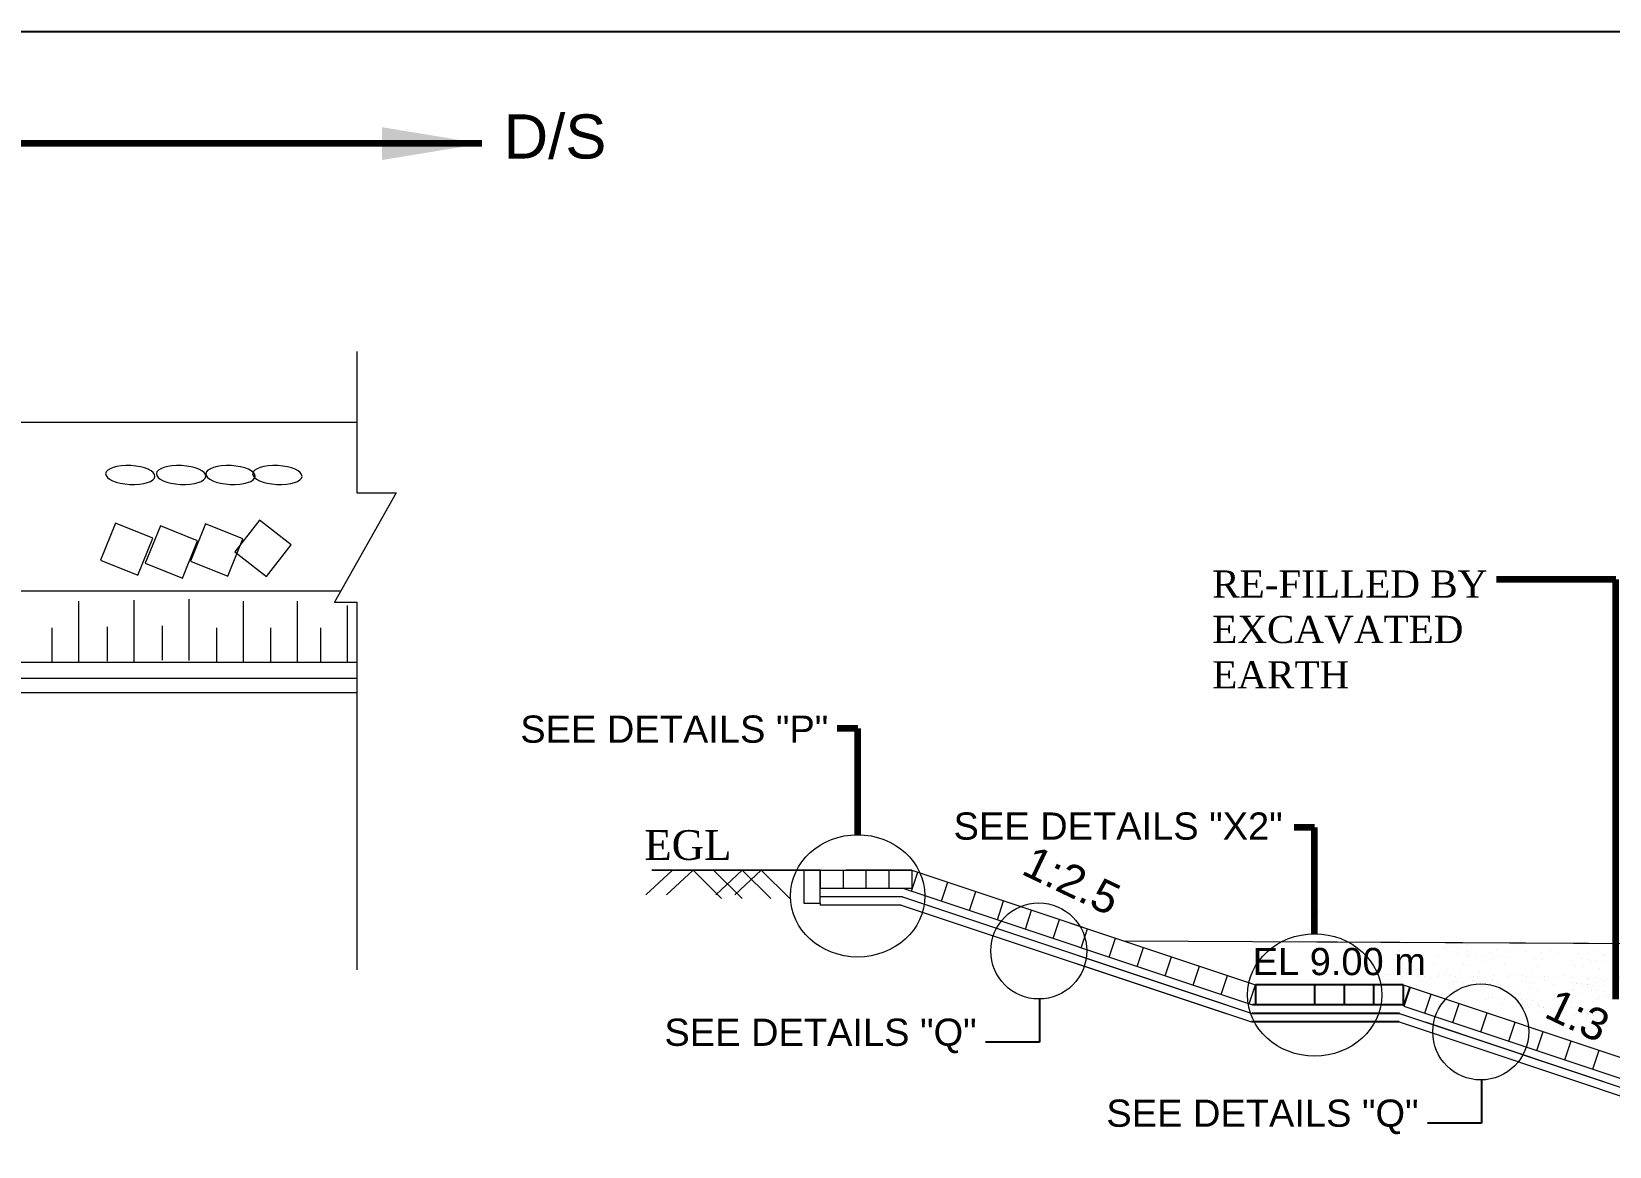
# Model space of a CAD drawing. Header units: inches. Extents: x -8940 to 26362, y -28010 to 990.
# Drawn here: x 4112.5 to 4175.6, y -21349.8 to -21305.2 of the extents above; entities that cross this region are included whole.
import ezdxf

# ---------------------------------------------------------------- set-up
doc = ezdxf.new("R2010")
doc.units = ezdxf.units.IN
doc.header["$MEASUREMENT"] = 0
doc.layers.add('LINE', color=7, linetype='Continuous')
doc.styles.add('Arial-200', font='arial.ttf')
doc.styles.get("Standard").update_dxf_attribs({"font": 'arial.ttf'})
doc.dimstyles.get("Standard").update_dxf_attribs({"dimtxt": 0.18, "dimasz": 0.18, "dimexe": 0.18, "dimexo": 0.0625, "dimgap": 0.09, "dimtad": 0, "dimtih": 1, "dimtoh": 1, "dimdec": 4, "dimzin": 0, "dimdsep": 46, "dimtxsty": 'Standard', "dimcen": 0.09, "dimadec": 0, "dimazin": 0, "dimtfac": 1, "dimtdec": 4, "dimtofl": 0, "dimtmove": 0, "dimatfit": 3, "dimfxl": 1, "dimtolj": 1, "dimtzin": 0, "dimarcsym": 0})

msp = doc.modelspace()

# ---------------------------------------------------------------- linework, layer by layer
at = {"color": 0, "linetype": 'Continuous', "lineweight": 20, "ltscale": 0.5}
for p, q in [((4137.308436, -21338.725528), (4147.7105, -21338.725528)), ((4139.782923, -21338.725528), (4147.7105, -21338.725528)), ((4147.697733, -21339.56262), (4147.950265, -21338.805501)), ((4147.697733, -21339.56262), (4147.950265, -21338.805501)), ((4148.892753, -21339.961211), (4149.145286, -21339.204092)), ((4148.892753, -21339.961211), (4149.145286, -21339.204092)), ((4150.012129, -21340.334571), (4150.264661, -21339.577452)), ((4150.012129, -21340.334571), (4150.264661, -21339.577452)), ((4144.043522, -21340.038719), (4144.043522, -21340.11622)), ((4144.043522, -21340.038719), (4144.043522, -21340.11622)), ((4151.131505, -21340.707931), (4151.384037, -21339.950812)), ((4151.131505, -21340.707931), (4151.384037, -21339.950812)), ((4152.250881, -21341.081292), (4152.503413, -21340.324173)), ((4152.250881, -21341.081292), (4152.503413, -21340.324173)), ((4153.370256, -21341.454652), (4153.622789, -21340.697533)), ((4153.370256, -21341.454652), (4153.622789, -21340.697533)), ((4154.489632, -21341.828012), (4154.742164, -21341.070893)), ((4154.489632, -21341.828012), (4154.742164, -21341.070893)), ((4155.609008, -21342.201373), (4155.86154, -21341.444254)), ((4155.609008, -21342.201373), (4155.86154, -21341.444254)), ((4156.728384, -21342.574733), (4156.980916, -21341.817614)), ((4156.728384, -21342.574733), (4156.980916, -21341.817614)), ((4157.847759, -21342.948093), (4158.100292, -21342.190974)), ((4157.847759, -21342.948093), (4158.100292, -21342.190974)), ((4158.967135, -21343.321454), (4159.219667, -21342.564335)), ((4158.967135, -21343.321454), (4159.219667, -21342.564335)), ((4160.086511, -21343.694814), (4160.339043, -21342.937695)), ((4160.086511, -21343.694814), (4160.339043, -21342.937695)), ((4161.205887, -21344.068174), (4161.458419, -21343.311055)), ((4161.205887, -21344.068174), (4161.458419, -21343.311055)), ((4168.225262, -21344.441535), (4168.477795, -21343.684416)), ((4168.225262, -21344.441535), (4168.477795, -21343.684416)), ((4169.344638, -21344.814895), (4169.59717, -21344.057776)), ((4169.344638, -21344.814895), (4169.59717, -21344.057776)), ((4170.464014, -21345.188255), (4170.716546, -21344.431136)), ((4170.464014, -21345.188255), (4170.716546, -21344.431136)), ((4171.58339, -21345.561616), (4171.835922, -21344.804497)), ((4171.58339, -21345.561616), (4171.835922, -21344.804497)), ((4172.702765, -21345.934976), (4172.955298, -21345.177857)), ((4172.702765, -21345.934976), (4172.955298, -21345.177857)), ((4173.822141, -21346.308336), (4174.074673, -21345.551217)), ((4173.822141, -21346.308336), (4174.074673, -21345.551217)), ((4174.941517, -21346.681697), (4175.194049, -21345.924578)), ((4174.941517, -21346.681697), (4175.194049, -21345.924578))]:
    msp.add_line(p, q, dxfattribs=at)
at = {"color": 0, "linetype": 'Continuous', "lineweight": -3, "ltscale": 0.5}
for p, q in [((4167.358419, -21343.311055), (4161.458419, -21343.311055)), ((4161.458419, -21343.311055), (4161.458419, -21344.111055)), ((4163.818419, -21343.311055), (4163.818419, -21344.111055)), ((4164.998419, -21343.311055), (4164.998419, -21344.111055)), ((4166.178419, -21343.311055), (4166.178419, -21344.111055)), ((4167.358419, -21343.311055), (4167.358419, -21344.111055)), ((4167.389581, -21344.162171), (4167.641925, -21343.405617)), ((4167.358419, -21344.111055), (4161.336332, -21344.111055)), ((4167.199886, -21344.791055), (4161.299886, -21344.791055)), ((4167.218109, -21344.451055), (4161.318109, -21344.451055))]:
    msp.add_line(p, q, dxfattribs=at)
at = {"layer": 'LINE', "color": 7, "lineweight": 20, "ltscale": 0.5}
for p, q in [((4125.518895, -21317.985215), (4125.518895, -21323.630352)), ((4125.518895, -21317.985215), (4125.518895, -21323.630352)), ((4095.585331, -21320.807783), (4125.518895, -21320.807783)), ((4095.585331, -21320.807783), (4125.518895, -21320.807783)), ((4127.095258, -21323.630352), (4124.626631, -21328.012505)), ((4127.095258, -21323.630352), (4124.626631, -21328.012505)), ((4125.518895, -21323.630352), (4127.095258, -21323.630352)), ((4125.518895, -21323.630352), (4127.095258, -21323.630352)), ((4095.590539, -21327.548116), (4124.888239, -21327.548116)), ((4095.590539, -21327.548116), (4124.888239, -21327.548116)), ((4116.606779, -21330.384204), (4116.606779, -21327.928776)), ((4116.606779, -21330.384204), (4116.606779, -21327.928776)), ((4118.816447, -21330.340918), (4118.816447, -21327.88549)), ((4118.816447, -21330.340918), (4118.816447, -21327.88549)), ((4114.39712, -21330.42749), (4114.39712, -21327.972062)), ((4114.39712, -21330.42749), (4114.39712, -21327.972062)), ((4120.982779, -21330.42749), (4120.982779, -21327.972062)), ((4120.982779, -21330.42749), (4120.982779, -21327.972062)), ((4123.149111, -21330.42749), (4123.149111, -21327.972062)), ((4123.149111, -21330.42749), (4123.149111, -21327.972062)), ((4124.626631, -21328.012505), (4125.518895, -21328.012505)), ((4124.626631, -21328.012505), (4125.518895, -21328.012505)), ((4125.142139, -21330.42749), (4125.142139, -21328.133425)), ((4125.142139, -21330.42749), (4125.142139, -21328.133425)), ((4125.518895, -21328.012505), (4125.518895, -21342.703423)), ((4125.518895, -21328.012505), (4125.518895, -21342.703423)), ((4113.331348, -21330.405762), (4113.331348, -21329.036805)), ((4113.331348, -21330.405762), (4113.331348, -21329.036805)), ((4115.541006, -21330.362476), (4115.541006, -21328.993519)), ((4115.541006, -21330.362476), (4115.541006, -21328.993519)), ((4117.750674, -21330.31919), (4117.750674, -21328.950233)), ((4117.750674, -21330.31919), (4117.750674, -21328.950233)), ((4119.917006, -21330.405762), (4119.917006, -21329.036805)), ((4119.917006, -21330.405762), (4119.917006, -21329.036805)), ((4122.083338, -21330.405762), (4122.083338, -21329.036805)), ((4122.083338, -21330.405762), (4122.083338, -21329.036805)), ((4124.076366, -21330.405762), (4124.076366, -21329.036805)), ((4124.076366, -21330.405762), (4124.076366, -21329.036805)), ((4095.585331, -21330.404692), (4125.518895, -21330.404692)), ((4095.585331, -21330.404692), (4125.518895, -21330.404692)), ((4095.576791, -21331.047421), (4125.518895, -21331.047421)), ((4095.576791, -21331.047421), (4125.518895, -21331.047421)), ((4095.584499, -21331.618737), (4125.518895, -21331.618737)), ((4095.584499, -21331.618737), (4125.518895, -21331.618737)), ((4137.079936, -21339.711405), (4138.137635, -21338.725528)), ((4137.079936, -21339.711405), (4138.137635, -21338.725528)), ((4144.006967, -21338.725528), (4137.308436, -21338.725528)), ((4137.308436, -21338.725528), (4147.03761, -21338.725528)), ((4137.90258, -21339.711405), (4138.960279, -21338.725528)), ((4137.90258, -21339.711405), (4138.960279, -21338.725528)), ((4138.960279, -21338.725528), (4140.106135, -21339.85814)), ((4138.960279, -21338.725528), (4140.106135, -21339.85814)), ((4139.782923, -21338.725528), (4140.92878, -21339.85814)), ((4144.006967, -21338.725528), (4139.782923, -21338.725528)), ((4139.782923, -21338.725528), (4140.92878, -21339.85814)), ((4139.782923, -21338.725528), (4147.03761, -21338.725528)), ((4139.870462, -21339.711405), (4140.928161, -21338.725528)), ((4140.634367, -21339.711405), (4141.692066, -21338.725528)), ((4140.634367, -21339.711405), (4141.692066, -21338.725528)), ((4140.928161, -21338.725528), (4142.074018, -21339.85814)), ((4140.928161, -21338.725528), (4142.074018, -21339.85814)), ((4141.692066, -21338.725528), (4142.837923, -21339.85814)), ((4144.043522, -21338.725528), (4144.043522, -21339.459624)), ((4144.043522, -21338.725528), (4144.043522, -21339.459624)), ((4144.960267, -21338.725528), (4144.960267, -21339.459624)), ((4144.960267, -21338.725528), (4144.960267, -21339.459624)), ((4147.7105, -21338.725528), (4145.084117, -21338.725528)), ((4147.7105, -21338.725528), (4145.084117, -21338.725528)), ((4145.877011, -21338.725528), (4145.877011, -21339.459624)), ((4145.877011, -21338.725528), (4145.877011, -21339.459624)), ((4145.877011, -21338.725528), (4145.877011, -21339.459624)), ((4145.877011, -21338.725528), (4145.877011, -21339.459624)), ((4146.793755, -21338.725528), (4146.793755, -21339.459624)), ((4146.793755, -21338.725528), (4146.793755, -21339.459624)), ((4147.7105, -21338.725528), (4147.7105, -21339.459624)), ((4147.7105, -21338.725528), (4160.339043, -21342.937695)), ((4147.7105, -21338.725528), (4147.7105, -21339.459624)), ((4147.7105, -21338.725528), (4161.458419, -21343.311055)), ((4147.7105, -21339.459624), (4144.043522, -21339.459624)), ((4147.7105, -21339.459624), (4144.043522, -21339.459624)), ((4147.337519, -21339.787922), (4144.043522, -21339.787922)), ((4147.337519, -21339.787922), (4144.043522, -21339.787922)), ((4147.337519, -21339.787922), (4160.298751, -21344.111055)), ((4147.337519, -21339.787922), (4161.318109, -21344.451055)), ((4147.390826, -21339.459624), (4161.336332, -21344.111055)), ((4147.390826, -21339.459624), (4161.336332, -21344.111055)), ((4147.284211, -21340.11622), (4144.043522, -21340.11622)), ((4147.284211, -21340.11622), (4144.043522, -21340.11622)), ((4147.284211, -21340.11622), (4160.280529, -21344.451055)), ((4147.284211, -21340.11622), (4161.299886, -21344.791055)), ((4167.47901, -21341.642289), (4167.47901, -21341.642289)), ((4167.47901, -21341.642289), (4167.47901, -21341.642289)), ((4169.076681, -21341.769218), (4169.076681, -21341.769218)), ((4169.076681, -21341.769218), (4169.076681, -21341.769218)), ((4169.257256, -21341.77634), (4169.257256, -21341.77634)), ((4169.257256, -21341.77634), (4169.257256, -21341.77634)), ((4169.519767, -21341.817022), (4169.519767, -21341.817022)), ((4169.519767, -21341.817022), (4169.519767, -21341.817022)), ((4169.878197, -21341.734223), (4169.878197, -21341.734223)), ((4169.878197, -21341.734223), (4169.878197, -21341.734223)), ((4170.118856, -21341.60704), (4170.118856, -21341.60704)), ((4170.118856, -21341.60704), (4170.118856, -21341.60704)), ((4171.898949, -21341.818511), (4171.898949, -21341.818511)), ((4171.898949, -21341.818511), (4171.898949, -21341.818511)), ((4166.983378, -21342.28821), (4166.983378, -21342.28821)), ((4166.983378, -21342.28821), (4166.983378, -21342.28821)), ((4167.039033, -21342.107209), (4167.039033, -21342.107209)), ((4167.039033, -21342.107209), (4167.039033, -21342.107209)), ((4167.205323, -21341.970123), (4167.205323, -21341.970123)), ((4167.205323, -21341.970123), (4167.205323, -21341.970123)), ((4167.630095, -21342.148056), (4167.630095, -21342.148056)), ((4167.630095, -21342.148056), (4167.630095, -21342.148056)), ((4167.739617, -21342.076621), (4167.739617, -21342.076621)), ((4167.739617, -21342.076621), (4167.739617, -21342.076621)), ((4167.752172, -21342.235628), (4167.752172, -21342.235628)), ((4167.752172, -21342.235628), (4167.752172, -21342.235628)), ((4167.920193, -21342.083743), (4167.920193, -21342.083743)), ((4167.920193, -21342.083743), (4167.920193, -21342.083743)), ((4168.182704, -21342.124425), (4168.182704, -21342.124425)), ((4168.182704, -21342.124425), (4168.182704, -21342.124425)), ((4168.566538, -21342.452645), (4168.566538, -21342.452645)), ((4168.566538, -21342.452645), (4168.566538, -21342.452645)), ((4168.768554, -21342.158985), (4168.768554, -21342.158985)), ((4168.768554, -21342.158985), (4168.768554, -21342.158985)), ((4168.967159, -21341.840653), (4168.967159, -21341.840653)), ((4168.967159, -21341.840653), (4168.967159, -21341.840653)), ((4169.551312, -21342.095145), (4169.551312, -21342.095145)), ((4169.551312, -21342.095145), (4169.551312, -21342.095145)), ((4169.762726, -21342.456961), (4169.762726, -21342.456961)), ((4169.762726, -21342.456961), (4169.762726, -21342.456961)), ((4169.944024, -21341.963976), (4169.944024, -21341.963976)), ((4169.944024, -21341.963976), (4169.944024, -21341.963976)), ((4169.96133, -21342.138629), (4169.96133, -21342.138629)), ((4169.96133, -21342.138629), (4169.96133, -21342.138629)), ((4170.070852, -21342.067193), (4170.070852, -21342.067193)), ((4170.070852, -21342.067193), (4170.070852, -21342.067193)), ((4170.251428, -21342.074316), (4170.251428, -21342.074316)), ((4170.251428, -21342.074316), (4170.251428, -21342.074316)), ((4170.513939, -21342.114997), (4170.513939, -21342.114997)), ((4170.513939, -21342.114997), (4170.513939, -21342.114997)), ((4170.545484, -21342.39312), (4170.545484, -21342.39312)), ((4170.545484, -21342.39312), (4170.545484, -21342.39312)), ((4170.872369, -21342.032198), (4170.872369, -21342.032198)), ((4170.872369, -21342.032198), (4170.872369, -21342.032198)), ((4170.938196, -21342.261952), (4170.938196, -21342.261952)), ((4170.938196, -21342.261952), (4170.938196, -21342.261952)), ((4171.113028, -21341.905016), (4171.113028, -21341.905016)), ((4171.113028, -21341.905016), (4171.113028, -21341.905016)), ((4171.279893, -21342.151561), (4171.279893, -21342.151561)), ((4171.279893, -21342.151561), (4171.279893, -21342.151561)), ((4171.412361, -21342.452645), (4171.412361, -21342.452645)), ((4171.412361, -21342.452645), (4171.412361, -21342.452645)), ((4171.506237, -21341.94968), (4171.506237, -21341.94968)), ((4171.506237, -21341.94968), (4171.506237, -21341.94968)), ((4171.602293, -21342.205121), (4171.602293, -21342.205121)), ((4171.602293, -21342.205121), (4171.602293, -21342.205121)), ((4172.242105, -21341.977335), (4172.242105, -21341.977335)), ((4172.242105, -21341.977335), (4172.242105, -21341.977335)), ((4172.615704, -21342.223065), (4172.615704, -21342.223065)), ((4172.615704, -21342.223065), (4172.615704, -21342.223065)), ((4172.842048, -21342.021183), (4172.842048, -21342.021183)), ((4172.842048, -21342.021183), (4172.842048, -21342.021183)), ((4172.938104, -21342.276624), (4172.938104, -21342.276624)), ((4172.938104, -21342.276624), (4172.938104, -21342.276624)), ((4173.23476, -21341.890015), (4173.23476, -21341.890015)), ((4173.23476, -21341.890015), (4173.23476, -21341.890015)), ((4173.577916, -21342.048839), (4173.577916, -21342.048839)), ((4173.577916, -21342.048839), (4173.577916, -21342.048839)), ((4174.141182, -21342.327168), (4174.141182, -21342.327168)), ((4174.141182, -21342.327168), (4174.141182, -21342.327168)), ((4174.317078, -21342.072452), (4174.317078, -21342.072452)), ((4174.317078, -21342.072452), (4174.317078, -21342.072452)), ((4174.449871, -21342.258816), (4174.449871, -21342.258816)), ((4174.449871, -21342.258816), (4174.449871, -21342.258816)), ((4174.533895, -21342.195999), (4174.533895, -21342.195999)), ((4174.533895, -21342.195999), (4174.533895, -21342.195999)), ((4174.676215, -21342.056934), (4174.676215, -21342.056934)), ((4174.676215, -21342.056934), (4174.676215, -21342.056934)), ((4174.772271, -21342.312376), (4174.772271, -21342.312376)), ((4174.772271, -21342.312376), (4174.772271, -21342.312376)), ((4174.87705, -21342.354824), (4174.87705, -21342.354824)), ((4174.87705, -21342.354824), (4174.87705, -21342.354824)), ((4175.068927, -21341.925766), (4175.068927, -21341.925766)), ((4175.068927, -21341.925766), (4175.068927, -21341.925766)), ((4175.090308, -21342.334041), (4175.090308, -21342.334041)), ((4175.090308, -21342.334041), (4175.090308, -21342.334041)), ((4175.316653, -21342.132159), (4175.316653, -21342.132159)), ((4175.316653, -21342.132159), (4175.316653, -21342.132159)), ((4175.412083, -21342.08459), (4175.412083, -21342.08459)), ((4175.412083, -21342.08459), (4175.412083, -21342.08459)), ((4175.412709, -21342.3876), (4175.412709, -21342.3876)), ((4175.412709, -21342.3876), (4175.412709, -21342.3876)), ((4166.580206, -21342.958413), (4166.580206, -21342.958413)), ((4166.580206, -21342.958413), (4166.580206, -21342.958413)), ((4166.689728, -21342.886977), (4166.689728, -21342.886977)), ((4166.689728, -21342.886977), (4166.689728, -21342.886977)), ((4166.870303, -21342.8941), (4166.870303, -21342.8941)), ((4166.870303, -21342.8941), (4166.870303, -21342.8941)), ((4166.870303, -21342.8941), (4166.870303, -21342.8941)), ((4166.870303, -21342.8941), (4166.870303, -21342.8941)), ((4167.132814, -21342.934781), (4167.132814, -21342.934781)), ((4167.132814, -21342.934781), (4167.132814, -21342.934781)), ((4167.132814, -21342.934781), (4167.132814, -21342.934781)), ((4167.132814, -21342.934781), (4167.132814, -21342.934781)), ((4167.324954, -21342.989069), (4167.324954, -21342.989069)), ((4167.324954, -21342.989069), (4167.324954, -21342.989069)), ((4167.324954, -21342.989069), (4167.324954, -21342.989069)), ((4167.324954, -21342.989069), (4167.324954, -21342.989069)), ((4167.491244, -21342.851982), (4167.491244, -21342.851982)), ((4167.491244, -21342.851982), (4167.491244, -21342.851982)), ((4167.491244, -21342.851982), (4167.491244, -21342.851982)), ((4167.491244, -21342.851982), (4167.491244, -21342.851982)), ((4167.764931, -21342.524149), (4167.764931, -21342.524149)), ((4167.764931, -21342.524149), (4167.764931, -21342.524149)), ((4167.916017, -21343.029916), (4167.916017, -21343.029916)), ((4167.916017, -21343.029916), (4167.916017, -21343.029916)), ((4168.025539, -21342.958481), (4168.025539, -21342.958481)), ((4168.025539, -21342.958481), (4168.025539, -21342.958481)), ((4168.206114, -21342.965603), (4168.206114, -21342.965603)), ((4168.206114, -21342.965603), (4168.206114, -21342.965603)), ((4168.468625, -21343.006284), (4168.468625, -21343.006284)), ((4168.468625, -21343.006284), (4168.468625, -21343.006284)), ((4168.717623, -21342.958413), (4168.717623, -21342.958413)), ((4168.717623, -21342.958413), (4168.717623, -21342.958413)), ((4168.827145, -21342.886977), (4168.827145, -21342.886977)), ((4168.827145, -21342.886977), (4168.827145, -21342.886977)), ((4169.00772, -21342.8941), (4169.00772, -21342.8941)), ((4169.00772, -21342.8941), (4169.00772, -21342.8941)), ((4169.076197, -21342.750692), (4169.076197, -21342.750692)), ((4169.076197, -21342.750692), (4169.076197, -21342.750692)), ((4169.270231, -21342.934781), (4169.270231, -21342.934781)), ((4169.270231, -21342.934781), (4169.270231, -21342.934781)), ((4169.462371, -21342.989069), (4169.462371, -21342.989069)), ((4169.462371, -21342.989069), (4169.462371, -21342.989069)), ((4169.628661, -21342.851982), (4169.628661, -21342.851982)), ((4169.628661, -21342.851982), (4169.628661, -21342.851982)), ((4169.902349, -21342.524149), (4169.902349, -21342.524149)), ((4169.902349, -21342.524149), (4169.902349, -21342.524149)), ((4170.053434, -21343.029916), (4170.053434, -21343.029916)), ((4170.053434, -21343.029916), (4170.053434, -21343.029916)), ((4170.162956, -21342.958481), (4170.162956, -21342.958481)), ((4170.162956, -21342.958481), (4170.162956, -21342.958481)), ((4170.343531, -21342.965603), (4170.343531, -21342.965603)), ((4170.343531, -21342.965603), (4170.343531, -21342.965603)), ((4170.412008, -21342.822195), (4170.412008, -21342.822195)), ((4170.412008, -21342.822195), (4170.412008, -21342.822195)), ((4170.606042, -21343.006284), (4170.606042, -21343.006284)), ((4170.606042, -21343.006284), (4170.606042, -21343.006284)), ((4170.972384, -21342.917565), (4170.972384, -21342.917565)), ((4170.972384, -21342.917565), (4170.972384, -21342.917565)), ((4171.563446, -21342.958413), (4171.563446, -21342.958413)), ((4171.563446, -21342.958413), (4171.563446, -21342.958413)), ((4171.672968, -21342.886977), (4171.672968, -21342.886977)), ((4171.672968, -21342.886977), (4171.672968, -21342.886977)), ((4171.853544, -21342.8941), (4171.853544, -21342.8941)), ((4171.853544, -21342.8941), (4171.853544, -21342.8941)), ((4172.116055, -21342.934781), (4172.116055, -21342.934781)), ((4172.116055, -21342.934781), (4172.116055, -21342.934781)), ((4172.308194, -21342.989069), (4172.308194, -21342.989069)), ((4172.308194, -21342.989069), (4172.308194, -21342.989069)), ((4172.474485, -21342.851982), (4172.474485, -21342.851982)), ((4172.474485, -21342.851982), (4172.474485, -21342.851982)), ((4172.748172, -21342.524149), (4172.748172, -21342.524149)), ((4172.748172, -21342.524149), (4172.748172, -21342.524149)), ((4172.899257, -21343.029916), (4172.899257, -21343.029916)), ((4172.899257, -21343.029916), (4172.899257, -21343.029916)), ((4173.008779, -21342.958481), (4173.008779, -21342.958481)), ((4173.008779, -21342.958481), (4173.008779, -21342.958481)), ((4173.189354, -21342.965603), (4173.189354, -21342.965603)), ((4173.189354, -21342.965603), (4173.189354, -21342.965603)), ((4173.451866, -21343.006284), (4173.451866, -21343.006284)), ((4173.451866, -21343.006284), (4173.451866, -21343.006284)), ((4173.810296, -21342.923486), (4173.810296, -21342.923486)), ((4173.810296, -21342.923486), (4173.810296, -21342.923486)), ((4174.142361, -21343.02482), (4174.142361, -21343.02482)), ((4174.142361, -21343.02482), (4174.142361, -21343.02482)), ((4174.237239, -21342.582609), (4174.237239, -21342.582609)), ((4174.237239, -21342.582609), (4174.237239, -21342.582609)), ((4174.582339, -21342.5599), (4174.582339, -21342.5599)), ((4174.582339, -21342.5599), (4174.582339, -21342.5599)), ((4174.733424, -21343.065667), (4174.733424, -21343.065667)), ((4174.733424, -21343.065667), (4174.733424, -21343.065667)), ((4174.842946, -21342.994232), (4174.842946, -21342.994232)), ((4174.842946, -21342.994232), (4174.842946, -21342.994232)), ((4175.023521, -21343.001354), (4175.023521, -21343.001354)), ((4175.023521, -21343.001354), (4175.023521, -21343.001354)), ((4175.222777, -21342.635125), (4175.222777, -21342.635125)), ((4175.222777, -21342.635125), (4175.222777, -21342.635125)), ((4175.286033, -21343.042036), (4175.286033, -21343.042036)), ((4175.286033, -21343.042036), (4175.286033, -21343.042036)), ((4175.483384, -21343.069456), (4175.483384, -21343.069456)), ((4175.483384, -21343.069456), (4175.483384, -21343.069456)), ((4167.269299, -21343.17007), (4167.269299, -21343.17007)), ((4167.269299, -21343.17007), (4167.269299, -21343.17007)), ((4167.269299, -21343.17007), (4167.269299, -21343.17007)), ((4167.269299, -21343.17007), (4167.269299, -21343.17007)), ((4167.358419, -21343.311055), (4177.4328, -21346.671298)), ((4167.358419, -21343.311055), (4177.4328, -21346.671298)), ((4168.038093, -21343.117487), (4168.038093, -21343.117487)), ((4168.038093, -21343.117487), (4168.038093, -21343.117487)), ((4169.227283, -21343.256459), (4169.227283, -21343.256459)), ((4169.227283, -21343.256459), (4169.227283, -21343.256459)), ((4169.336805, -21343.185024), (4169.336805, -21343.185024)), ((4169.336805, -21343.185024), (4169.336805, -21343.185024)), ((4169.406716, -21343.17007), (4169.406716, -21343.17007)), ((4169.406716, -21343.17007), (4169.406716, -21343.17007)), ((4169.51738, -21343.192146), (4169.51738, -21343.192146)), ((4169.51738, -21343.192146), (4169.51738, -21343.192146)), ((4169.779891, -21343.232827), (4169.779891, -21343.232827)), ((4169.779891, -21343.232827), (4169.779891, -21343.232827)), ((4169.916376, -21343.468116), (4169.916376, -21343.468116)), ((4169.916376, -21343.468116), (4169.916376, -21343.468116)), ((4169.972031, -21343.287115), (4169.972031, -21343.287115)), ((4169.972031, -21343.287115), (4169.972031, -21343.287115)), ((4170.138321, -21343.150029), (4170.138321, -21343.150029)), ((4170.138321, -21343.150029), (4170.138321, -21343.150029)), ((4170.17551, -21343.117487), (4170.17551, -21343.117487)), ((4170.17551, -21343.117487), (4170.17551, -21343.117487)), ((4170.505208, -21343.371611), (4170.505208, -21343.371611)), ((4170.505208, -21343.371611), (4170.505208, -21343.371611)), ((4170.526859, -21343.267073), (4170.526859, -21343.267073)), ((4170.526859, -21343.267073), (4170.526859, -21343.267073)), ((4170.563094, -21343.327962), (4170.563094, -21343.327962)), ((4170.563094, -21343.327962), (4170.563094, -21343.327962)), ((4170.672616, -21343.256527), (4170.672616, -21343.256527)), ((4170.672616, -21343.256527), (4170.672616, -21343.256527)), ((4170.68517, -21343.415534), (4170.68517, -21343.415534)), ((4170.68517, -21343.415534), (4170.68517, -21343.415534)), ((4170.853191, -21343.263649), (4170.853191, -21343.263649)), ((4170.853191, -21343.263649), (4170.853191, -21343.263649)), ((4170.916728, -21343.098566), (4170.916728, -21343.098566)), ((4170.916728, -21343.098566), (4170.916728, -21343.098566)), ((4170.919571, -21343.135905), (4170.919571, -21343.135905)), ((4170.919571, -21343.135905), (4170.919571, -21343.135905)), ((4171.115702, -21343.304331), (4171.115702, -21343.304331)), ((4171.115702, -21343.304331), (4171.115702, -21343.304331)), ((4171.148025, -21343.153197), (4171.148025, -21343.153197)), ((4171.148025, -21343.153197), (4171.148025, -21343.153197)), ((4171.262727, -21343.294729), (4171.262727, -21343.294729)), ((4171.262727, -21343.294729), (4171.262727, -21343.294729)), ((4171.841019, -21343.443114), (4171.841019, -21343.443114)), ((4171.841019, -21343.443114), (4171.841019, -21343.443114)), ((4172.071081, -21343.669657), (4172.071081, -21343.669657)), ((4172.071081, -21343.669657), (4172.071081, -21343.669657)), ((4172.252539, -21343.17007), (4172.252539, -21343.17007)), ((4172.252539, -21343.17007), (4172.252539, -21343.17007)), ((4172.402277, -21343.450537), (4172.402277, -21343.450537)), ((4172.402277, -21343.450537), (4172.402277, -21343.450537)), ((4172.483836, -21343.2247), (4172.483836, -21343.2247)), ((4172.483836, -21343.2247), (4172.483836, -21343.2247)), ((4172.628621, -21343.248656), (4172.628621, -21343.248656)), ((4172.628621, -21343.248656), (4172.628621, -21343.248656)), ((4172.724678, -21343.504097), (4172.724678, -21343.504097)), ((4172.724678, -21343.504097), (4172.724678, -21343.504097)), ((4173.021334, -21343.117487), (4173.021334, -21343.117487)), ((4173.021334, -21343.117487), (4173.021334, -21343.117487)), ((4173.364489, -21343.276311), (4173.364489, -21343.276311)), ((4173.364489, -21343.276311), (4173.364489, -21343.276311)), ((4173.915763, -21343.717049), (4173.915763, -21343.717049)), ((4173.915763, -21343.717049), (4173.915763, -21343.717049)), ((4174.086706, -21343.205821), (4174.086706, -21343.205821)), ((4174.086706, -21343.205821), (4174.086706, -21343.205821)), ((4174.142107, -21343.515168), (4174.142107, -21343.515168)), ((4174.142107, -21343.515168), (4174.142107, -21343.515168)), ((4174.160128, -21343.477641), (4174.160128, -21343.477641)), ((4174.160128, -21343.477641), (4174.160128, -21343.477641)), ((4174.198392, -21343.335901), (4174.198392, -21343.335901)), ((4174.198392, -21343.335901), (4174.198392, -21343.335901)), ((4174.307914, -21343.264465), (4174.307914, -21343.264465)), ((4174.307914, -21343.264465), (4174.307914, -21343.264465)), ((4174.318003, -21343.260452), (4174.318003, -21343.260452)), ((4174.318003, -21343.260452), (4174.318003, -21343.260452)), ((4174.488489, -21343.271588), (4174.488489, -21343.271588)), ((4174.488489, -21343.271588), (4174.488489, -21343.271588)), ((4174.503283, -21343.636465), (4174.503283, -21343.636465)), ((4174.503283, -21343.636465), (4174.503283, -21343.636465)), ((4174.534819, -21343.383999), (4174.534819, -21343.383999)), ((4174.534819, -21343.383999), (4174.534819, -21343.383999)), ((4174.727144, -21343.281046), (4174.727144, -21343.281046)), ((4174.727144, -21343.281046), (4174.727144, -21343.281046)), ((4174.751, -21343.312269), (4174.751, -21343.312269)), ((4174.751, -21343.312269), (4174.751, -21343.312269)), ((4174.782799, -21343.100045), (4174.782799, -21343.100045)), ((4174.782799, -21343.100045), (4174.782799, -21343.100045)), ((4174.877975, -21343.542824), (4174.877975, -21343.542824)), ((4174.877975, -21343.542824), (4174.877975, -21343.542824)), ((4174.958441, -21343.335676), (4174.958441, -21343.335676)), ((4174.958441, -21343.335676), (4174.958441, -21343.335676)), ((4175.091233, -21343.522041), (4175.091233, -21343.522041)), ((4175.091233, -21343.522041), (4175.091233, -21343.522041)), ((4175.10943, -21343.22947), (4175.10943, -21343.22947)), ((4175.10943, -21343.22947), (4175.10943, -21343.22947)), ((4175.317577, -21343.320159), (4175.317577, -21343.320159)), ((4175.317577, -21343.320159), (4175.317577, -21343.320159)), ((4175.373862, -21343.140892), (4175.373862, -21343.140892)), ((4175.373862, -21343.140892), (4175.373862, -21343.140892)), ((4175.413634, -21343.5756), (4175.413634, -21343.5756)), ((4175.413634, -21343.5756), (4175.413634, -21343.5756)), ((4175.494855, -21343.726819), (4175.494855, -21343.726819)), ((4175.494855, -21343.726819), (4175.494855, -21343.726819)), ((4167.389581, -21344.162171), (4176.944816, -21347.349255)), ((4167.389581, -21344.162171), (4176.944816, -21347.349255)), ((4170.656294, -21343.877378), (4170.656294, -21343.877378)), ((4170.656294, -21343.877378), (4170.656294, -21343.877378)), ((4170.765816, -21343.805943), (4170.765816, -21343.805943)), ((4170.765816, -21343.805943), (4170.765816, -21343.805943)), ((4170.946391, -21343.813065), (4170.946391, -21343.813065)), ((4170.946391, -21343.813065), (4170.946391, -21343.813065)), ((4171.208902, -21343.853746), (4171.208902, -21343.853746)), ((4171.208902, -21343.853746), (4171.208902, -21343.853746)), ((4171.345387, -21344.089035), (4171.345387, -21344.089035)), ((4171.345387, -21344.089035), (4171.345387, -21344.089035)), ((4171.401042, -21343.908034), (4171.401042, -21343.908034)), ((4171.401042, -21343.908034), (4171.401042, -21343.908034)), ((4171.567332, -21343.770948), (4171.567332, -21343.770948)), ((4171.567332, -21343.770948), (4171.567332, -21343.770948)), ((4171.992104, -21343.948881), (4171.992104, -21343.948881)), ((4171.992104, -21343.948881), (4171.992104, -21343.948881)), ((4172.101626, -21343.877446), (4172.101626, -21343.877446)), ((4172.101626, -21343.877446), (4172.101626, -21343.877446)), ((4172.114181, -21344.036453), (4172.114181, -21344.036453)), ((4172.114181, -21344.036453), (4172.114181, -21344.036453)), ((4172.222166, -21344.175424), (4172.222166, -21344.175424)), ((4172.222166, -21344.175424), (4172.222166, -21344.175424)), ((4172.282202, -21343.884568), (4172.282202, -21343.884568)), ((4172.282202, -21343.884568), (4172.282202, -21343.884568)), ((4172.331688, -21344.103989), (4172.331688, -21344.103989)), ((4172.331688, -21344.103989), (4172.331688, -21344.103989)), ((4172.361026, -21344.209616), (4172.361026, -21344.209616)), ((4172.361026, -21344.209616), (4172.361026, -21344.209616)), ((4172.512263, -21344.111111), (4172.512263, -21344.111111)), ((4172.512263, -21344.111111), (4172.512263, -21344.111111)), ((4172.534746, -21343.751621), (4172.534746, -21343.751621)), ((4172.534746, -21343.751621), (4172.534746, -21343.751621)), ((4172.544713, -21343.92525), (4172.544713, -21343.92525)), ((4172.544713, -21343.92525), (4172.544713, -21343.92525)), ((4172.753738, -21344.078448), (4172.753738, -21344.078448)), ((4172.753738, -21344.078448), (4172.753738, -21344.078448)), ((4172.774774, -21344.151793), (4172.774774, -21344.151793)), ((4172.774774, -21344.151793), (4172.774774, -21344.151793)), ((4172.795353, -21344.185953), (4172.795353, -21344.185953)), ((4172.795353, -21344.185953), (4172.795353, -21344.185953)), ((4172.966914, -21344.20608), (4172.966914, -21344.20608)), ((4172.966914, -21344.20608), (4172.966914, -21344.20608)), ((4172.975928, -21344.193075), (4172.975928, -21344.193075)), ((4172.975928, -21344.193075), (4172.975928, -21344.193075)), ((4173.133204, -21344.068994), (4173.133204, -21344.068994)), ((4173.133204, -21344.068994), (4173.133204, -21344.068994)), ((4173.238439, -21344.233757), (4173.238439, -21344.233757)), ((4173.238439, -21344.233757), (4173.238439, -21344.233757)), ((4173.406892, -21343.741161), (4173.406892, -21343.741161)), ((4173.406892, -21343.741161), (4173.406892, -21343.741161)), ((4173.557977, -21344.246928), (4173.557977, -21344.246928)), ((4173.557977, -21344.246928), (4173.557977, -21344.246928)), ((4173.596869, -21344.150958), (4173.596869, -21344.150958)), ((4173.596869, -21344.150958), (4173.596869, -21344.150958)), ((4173.667499, -21344.175492), (4173.667499, -21344.175492)), ((4173.667499, -21344.175492), (4173.667499, -21344.175492)), ((4173.680053, -21344.334499), (4173.680053, -21344.334499)), ((4173.680053, -21344.334499), (4173.680053, -21344.334499)), ((4173.848074, -21344.182615), (4173.848074, -21344.182615)), ((4173.848074, -21344.182615), (4173.848074, -21344.182615)), ((4174.048231, -21344.018134), (4174.048231, -21344.018134)), ((4174.048231, -21344.018134), (4174.048231, -21344.018134)), ((4174.110585, -21344.223296), (4174.110585, -21344.223296)), ((4174.110585, -21344.223296), (4174.110585, -21344.223296)), ((4174.238163, -21343.770609), (4174.238163, -21343.770609)), ((4174.238163, -21343.770609), (4174.238163, -21343.770609)), ((4174.783724, -21344.288045), (4174.783724, -21344.288045)), ((4174.783724, -21344.288045), (4174.783724, -21344.288045)), ((4175.102143, -21343.857987), (4175.102143, -21343.857987)), ((4175.102143, -21343.857987), (4175.102143, -21343.857987)), ((4175.223701, -21343.823125), (4175.223701, -21343.823125)), ((4175.223701, -21343.823125), (4175.223701, -21343.823125)), ((4175.374787, -21344.328892), (4175.374787, -21344.328892)), ((4175.374787, -21344.328892), (4175.374787, -21344.328892)), ((4175.484309, -21344.257456), (4175.484309, -21344.257456)), ((4175.484309, -21344.257456), (4175.484309, -21344.257456)), ((4167.199886, -21344.791055), (4176.8388, -21348.006051)), ((4167.199886, -21344.791055), (4176.8388, -21348.006051)), ((4167.218109, -21344.451055), (4176.8388, -21347.659973)), ((4168.237467, -21344.791055), (4176.8388, -21347.659973)), ((4171.689202, -21344.981291), (4171.689202, -21344.981291)), ((4171.689202, -21344.981291), (4171.689202, -21344.981291)), ((4171.689202, -21344.981291), (4171.689202, -21344.981291)), ((4171.689202, -21344.981291), (4171.689202, -21344.981291)), ((4172.911259, -21344.387082), (4172.911259, -21344.387082)), ((4172.911259, -21344.387082), (4172.911259, -21344.387082)), ((4173.552599, -21344.664055), (4173.552599, -21344.664055)), ((4173.552599, -21344.664055), (4173.552599, -21344.664055)), ((4173.608254, -21344.483054), (4173.608254, -21344.483054)), ((4173.608254, -21344.483054), (4173.608254, -21344.483054)), ((4173.76834, -21344.796809), (4173.76834, -21344.796809)), ((4173.76834, -21344.796809), (4173.76834, -21344.796809)), ((4173.783895, -21344.718685), (4173.783895, -21344.718685)), ((4173.783895, -21344.718685), (4173.783895, -21344.718685)), ((4174.161052, -21344.665641), (4174.161052, -21344.665641)), ((4174.161052, -21344.665641), (4174.161052, -21344.665641)), ((4174.199316, -21344.523901), (4174.199316, -21344.523901)), ((4174.199316, -21344.523901), (4174.199316, -21344.523901)), ((4174.308838, -21344.452465), (4174.308838, -21344.452465)), ((4174.308838, -21344.452465), (4174.308838, -21344.452465)), ((4174.489414, -21344.459588), (4174.489414, -21344.459588)), ((4174.489414, -21344.459588), (4174.489414, -21344.459588)), ((4174.504208, -21344.824465), (4174.504208, -21344.824465)), ((4174.504208, -21344.824465), (4174.504208, -21344.824465)), ((4174.728069, -21344.469046), (4174.728069, -21344.469046)), ((4174.728069, -21344.469046), (4174.728069, -21344.469046)), ((4174.751925, -21344.500269), (4174.751925, -21344.500269)), ((4174.751925, -21344.500269), (4174.751925, -21344.500269)), ((4174.959365, -21344.523676), (4174.959365, -21344.523676)), ((4174.959365, -21344.523676), (4174.959365, -21344.523676)), ((4175.110355, -21344.41747), (4175.110355, -21344.41747)), ((4175.110355, -21344.41747), (4175.110355, -21344.41747)), ((4175.49578, -21344.914819), (4175.49578, -21344.914819)), ((4175.49578, -21344.914819), (4175.49578, -21344.914819)), ((4174.876723, -21345.247869), (4174.876723, -21345.247869)), ((4174.876723, -21345.247869), (4174.876723, -21345.247869)), ((4174.876723, -21345.247869), (4174.876723, -21345.247869)), ((4174.876723, -21345.247869), (4174.876723, -21345.247869)), ((4175.103068, -21345.045987), (4175.103068, -21345.045987)), ((4175.103068, -21345.045987), (4175.103068, -21345.045987)), ((4175.199124, -21345.301429), (4175.199124, -21345.301429)), ((4175.199124, -21345.301429), (4175.199124, -21345.301429))]:
    msp.add_line(p, q, dxfattribs=at)
at = {"layer": 'LINE', "color": 7, "lineweight": 9, "ltscale": 0.5}
msp.add_line((4165.285338, -21343.033706), (4165.285338, -21343.033706), dxfattribs=at)
at = {"layer": 'LINE', "color": 7, "lineweight": -2, "ltscale": 0.5}
msp.add_lwpolyline([(4048.862227, -21439.912039), (4048.862227, -21305.192796), (4239.374287, -21305.192796), (4239.374287, -21439.912039), (4048.862227, -21439.912039)], close=True, dxfattribs=at)
at = {"layer": 'LINE', "color": 7, "lineweight": 20, "ltscale": 0.5}
for points in [[(4121.900664, -21326.981941), (4122.887389, -21325.717184), (4121.622633, -21324.730458), (4120.635907, -21325.995215)], [(4121.900664, -21326.981941), (4122.887389, -21325.717184), (4121.622633, -21324.730458), (4120.635907, -21325.995215)], [(4116.752499, -21326.931764), (4117.353171, -21325.44434), (4115.865747, -21324.843668), (4115.265075, -21326.331092)], [(4116.752499, -21326.931764), (4117.353171, -21325.44434), (4115.865747, -21324.843668), (4115.265075, -21326.331092)], [(4118.544962, -21327.042396), (4119.145634, -21325.554972), (4117.65821, -21324.9543), (4117.057538, -21326.441724)], [(4118.544962, -21327.042396), (4119.145634, -21325.554972), (4117.65821, -21324.9543), (4117.057538, -21326.441724)], [(4120.354539, -21326.965188), (4120.955211, -21325.477765), (4119.467787, -21324.877092), (4118.867115, -21326.364516)], [(4120.354539, -21326.965188), (4120.955211, -21325.477765), (4119.467787, -21324.877092), (4118.867115, -21326.364516)], [(4143.386927, -21340.038719), (4144.043522, -21340.038719), (4144.043522, -21338.725528), (4143.386927, -21338.725528)], [(4143.386927, -21340.038719), (4144.043522, -21340.038719), (4144.043522, -21338.725528), (4143.386927, -21338.725528)]]:
    msp.add_lwpolyline(points, close=True, dxfattribs=at)
for points in [[(4202.419421, -21341.804119), (4156.20709, -21341.559509)], [(4202.419421, -21341.804119), (4162.202229, -21341.591243)]]:
    msp.add_lwpolyline(points, dxfattribs=at)
for centre in [(4152.789927, -21341.952615), (4152.789927, -21341.952615), (4170.464014, -21345.188255), (4170.464014, -21345.188255)]:
    msp.add_circle(centre, 1.919673, dxfattribs=at)
at = {"layer": 'LINE', "color": 7, "lineweight": 20, "ltscale": 0.5, "extrusion": (0, 0, -1)}
for centre in [(4116.456542, -21322.923415), (4116.456542, -21322.923415), (4118.486801, -21322.923415), (4118.486801, -21322.923415), (4120.465058, -21322.923415), (4120.465058, -21322.923415), (4122.33606, -21322.923415), (4122.33606, -21322.923415)]:
    msp.add_ellipse(centre, major_axis=(0.987354, -0.052556), ratio=0.379800122, dxfattribs=at)
at = {"layer": 'LINE', "color": 7, "lineweight": 20, "ltscale": 0.5}
for centre in [(4145.545781, -21339.749106), (4145.545781, -21339.749106), (4163.818419, -21343.711055)]:
    msp.add_ellipse(centre, major_axis=(2.686789, 0), ratio=0.910167656, dxfattribs=at)

# ---------------------------------------------------------------- texts
at = {"layer": 'LINE', "color": 7, "lineweight": 20, "ltscale": 0.5, "style": 'Arial-200'}
msp.add_text('D/S', height=1.7660951, dxfattribs=at).set_placement((4131.386272, -21310.269736))
msp.add_text('D/S', height=1.7660951, dxfattribs=at).set_placement((4131.386272, -21310.269736))
at = {"layer": 'LINE', "color": 7, "lineweight": 20, "ltscale": 0.5, "char_height": 1.08842386, "attachment_point": 1}
for s, insert, width in [('{\\fTimes New Roman|b0|i0|c0|p18;RE-FILLED BY EXCAVATED EARTH}', (4159.724417, -21326.737291), 14.92813264), ('{\\fTimes New Roman|b0|i0|c0|p18;RE-FILLED BY EXCAVATED EARTH}', (4159.724417, -21326.737291), 14.92813264), ('SEE DETAILS "P"', (4132.05316, -21332.538288), 32.26269386), ('SEE DETAILS "P"', (4132.05316, -21332.538288), 32.26269386), ('SEE DETAILS "X2"', (4149.379638, -21336.414275), 32.26269386), ('SEE DETAILS "Q"', (4137.817028, -21344.657617), 32.26269386), ('SEE DETAILS "Q"', (4137.817028, -21344.657617), 32.26269386), ('SEE DETAILS "Q"', (4155.491115, -21347.893257), 32.26269386), ('SEE DETAILS "Q"', (4155.491115, -21347.893257), 32.26269386)]:
    msp.add_mtext(s, dxfattribs=dict(at, insert=insert, width=width))
at = {"layer": 'LINE', "color": 7, "lineweight": 20, "ltscale": 0.5, "insert": (4136.88198, -21337.121399), "char_height": 1.18856293, "width": 37.17234402, "attachment_point": 1, "style": 'Arial-200'}
msp.add_mtext('{\\fMS Shell Dlg|b0|i0|c0|p32;\\H0.2931x; \\fTimes New Roman|b0|i0|c0|p18;\\H3.412x;EGL}', dxfattribs=at)
at = {"layer": 'LINE', "color": 7, "lineweight": 20, "ltscale": 0.5, "char_height": 1.2826544, "width": 5.75984576, "attachment_point": 1, "rotation": 334.46341353}
for s, insert in [('1:2.5', (4152.590789, -21337.694327)), ('1:3', (4173.499602, -21343.41375))]:
    msp.add_mtext(s, dxfattribs=dict(at, insert=insert))
at = {"layer": 'LINE', "color": 7, "lineweight": 9, "ltscale": 0.5, "insert": (4161.341115, -21341.831217), "char_height": 1.0884239, "width": 37.17234402, "attachment_point": 1}
msp.add_mtext('EL 9.00 m ', dxfattribs=at)

# ---------------------------------------------------------------- leaders
at = {"linetype": 'ByBlock', "lineweight": 20, "ltscale": 0.5}
for points in [[(4152.81571, -21343.845741), (4152.81571, -21345.598694), (4150.659012, -21345.598694)], [(4152.81571, -21343.845741), (4152.81571, -21345.598694), (4150.659012, -21345.598694)], [(4170.489797, -21347.081382), (4170.489797, -21348.834335), (4168.333099, -21348.834335)], [(4170.489797, -21347.081382), (4170.489797, -21348.834335), (4168.333099, -21348.834335)]]:
    msp.add_leader(points, dimstyle='Standard', override={"dimgap": 0.09, "dimtad": 0, "dimfxl": 700, "dimfxlon": 1}, dxfattribs=at)
at = {"layer": 'LINE', "color": 7, "lineweight": 20, "ltscale": 0.5}
for points, override in [([(4130.518015, -21309.673283), (4074.16063, -21309.673283)], {"dimtxt": 1.2, "dimasz": 4, "dimclrd": 7, "dimclre": 7, "dimclrt": 7, "dimlwd": 65535, "dimlwe": 65535}), ([(4130.518015, -21309.673283), (4074.16063, -21309.673283)], {"dimtxt": 1.2, "dimasz": 4, "dimclrd": 7, "dimclre": 7, "dimclrt": 7, "dimlwd": 65535, "dimlwe": 65535}), ([(4175.870804, -21343.880374), (4175.870804, -21327.106695), (4171.089007, -21327.106695)], {"dimtxt": 1.2, "dimasz": 0.9, "dimclrd": 7, "dimclre": 7, "dimclrt": 7, "dimlwd": 65535, "dimlwe": 65535}), ([(4175.870804, -21343.880374), (4175.870804, -21327.106695), (4171.089007, -21327.106695)], {"dimtxt": 1.2, "dimasz": 0.9, "dimclrd": 7, "dimclre": 7, "dimclrt": 7, "dimlwd": 65535, "dimlwe": 65535}), ([(4145.545781, -21337.303677), (4145.545781, -21333.052964), (4144.7265, -21333.052964)], {"dimtxt": 1.2, "dimasz": 0.9, "dimclrd": 7, "dimclre": 7, "dimclrt": 7, "dimlwd": 65535, "dimlwe": 65535}), ([(4145.545781, -21337.303677), (4145.545781, -21333.052964), (4144.7265, -21333.052964)], {"dimtxt": 1.2, "dimasz": 0.9, "dimclrd": 7, "dimclre": 7, "dimclrt": 7, "dimlwd": 65535, "dimlwe": 65535}), ([(4163.818419, -21341.265627), (4163.818419, -21337.014913), (4162.999137, -21337.014913)], {"dimtxt": 1.2, "dimasz": 0.9, "dimclrd": 7, "dimclre": 7, "dimclrt": 7, "dimlwd": 65535, "dimlwe": 65535}), ([(4163.818419, -21341.265627), (4163.818419, -21337.014913), (4162.999137, -21337.014913)], {"dimtxt": 1.2, "dimasz": 0.9, "dimclrd": 7, "dimclre": 7, "dimclrt": 7, "dimlwd": 65535, "dimlwe": 65535})]:
    msp.add_leader(points, dimstyle='Standard', override=override, dxfattribs=at)

doc.saveas('drawing.dxf')
